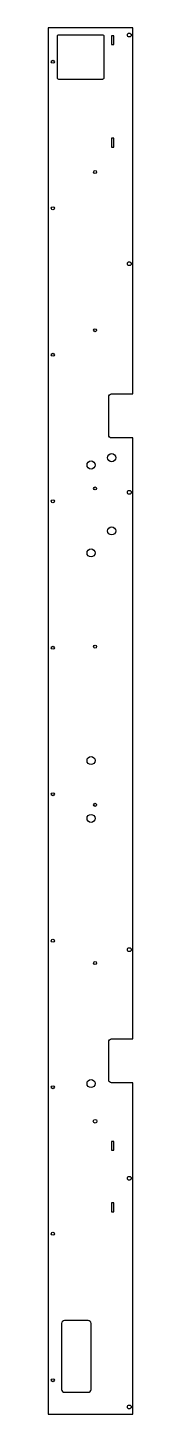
# Model space of a CAD drawing. Extents: x -110 to 5, y -942 to 952.
import ezdxf

# ---------------------------------------------------------------- set-up
doc = ezdxf.new("R2010")
doc.units = 0
doc.header["$MEASUREMENT"] = 0
doc.layers.get('0').update_dxf_attribs({"linetype": 'CONTINUOUS'})

msp = doc.modelspace()

# ---------------------------------------------------------------- linework, layer by layer
at = {"color": 7, "linetype": 'CONTINUOUS'}
for p, q in [((-20.8, 940.5), (-24.2, 940.5)), ((-24.2, 940.5), (-24.2, 928.5)), ((-24.2, 928.5), (-20.8, 928.5)), ((-20.8, 928.5), (-20.8, 940.5)), ((-20.8, 800.5), (-24.2, 800.5)), ((-24.2, 800.5), (-24.2, 788.5)), ((-20.8, 788.5), (-20.8, 800.5)), ((-24.2, 788.5), (-20.8, 788.5))]:
    msp.add_line(p, q, dxfattribs=at)
for points in [[(5, -941.5), (5, -489), (-24, -489, -0.414214), (-28, -485), (-28, -433, -0.414214), (-24, -429), (5, -429), (5, 391.5), (-24, 391.5, -0.414214), (-28, 395.5), (-28, 447.5, -0.414214), (-24, 451.5), (5, 451.5), (5, 951.5), (-110.5, 951.5), (-110.5, -941.5)], [(-56, -813.5), (-88, -813.5, 0.414214), (-92, -817.5), (-92, -907.5, 0.414214), (-88, -911.5), (-56, -911.5, 0.414214), (-52, -907.5), (-52, -817.5, 0.414214)]]:
    msp.add_lwpolyline(points, format="xyb", close=True, dxfattribs=at)
msp.add_lwpolyline([(-34, 883.5), (-34, 939.5, 0.420655), (-36.1, 941.5), (-96.2, 941.5, 0.414214), (-98.2, 939.5), (-98.2, 883.5, 0.414214), (-96.2, 881.5), (-36.1, 881.5, 0.422392), (-34, 883.5)], format="xyb", dxfattribs=at)
for points in [[(-20.8, -569), (-24.2, -569), (-24.2, -581), (-20.8, -581)], [(-20.8, -653), (-24.2, -653), (-24.2, -665), (-20.8, -665)]]:
    msp.add_lwpolyline(points, close=True, dxfattribs=at)
for centre, radius in [((0, 941.5), 2.6), ((-104, 905), 2.1), ((-46.5, 754.5), 2.1), ((-104, 705), 2.1), ((0, 629.3), 2.6), ((-46.5, 538.5), 2.1), ((-104, 505), 2.1), ((-52, 354.5), 5.5), ((-24, 364.5), 5.5), ((-46.5, 322.5), 2.1), ((-104, 305), 2.1), ((0, 317.2), 2.6), ((-24, 264.5), 5.5), ((-52, 234.5), 5.5), ((-104, 105), 2.1), ((-46.5, 106.5), 2.1), ((-52, -49), 5.5), ((-104, -95), 2.1), ((-46.5, -109.5), 2.1), ((-52, -128), 5.5), ((-104, -295), 2.1), ((0, -307.2), 2.6), ((-46.5, -325.5), 2.1), ((-52, -490), 5.5), ((-104, -495), 2.1), ((-46.5, -541.5), 2.5), ((0, -619.3), 2.6), ((-104, -695), 2.1), ((-104, -895), 2.1), ((0, -931.5), 2.6)]:
    msp.add_circle(centre, radius, dxfattribs=at)

doc.saveas('drawing.dxf')
